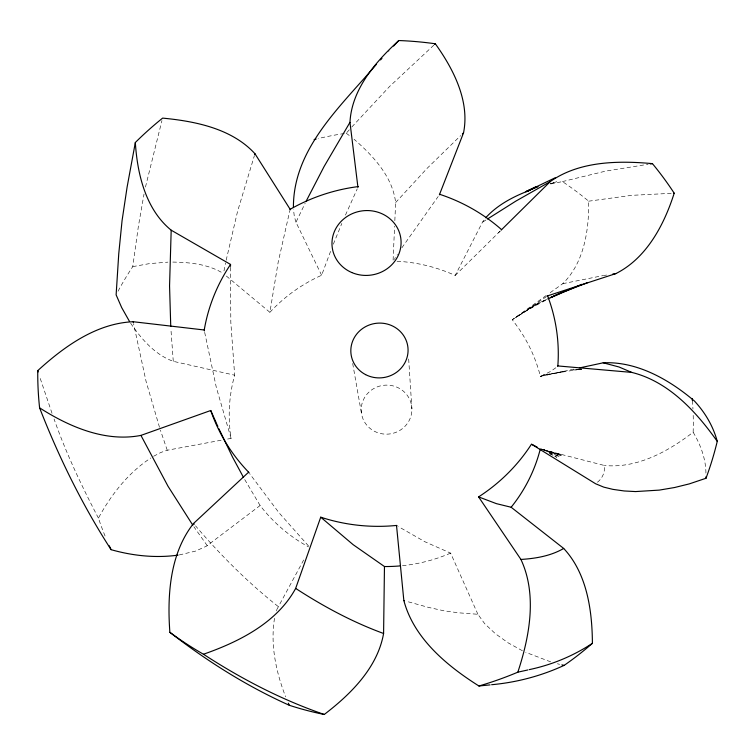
<?xml version="1.0" encoding="UTF-8"?>
<svg xmlns="http://www.w3.org/2000/svg" width="755" height="755" viewBox="0 0 755 755"><rect width="100%" height="100%" fill="white"/><g stroke="black" fill="none" stroke-linecap="round" stroke-linejoin="round"><path stroke-width="0.57" stroke-dasharray="3.77 2.83" d="M230.492 267.261L230.813 322.159L234.654 375.197A157.918 152.689 -6.8 0 0 231.087 438.391L225.103 439.504M393.1 260.154L394.601 226.17M394.837 220.696L395.639 202.538C392.553 176.538 373.017 155.7 354.086 139.269M118.035 291.251A304.916 295.139 -6.8 0 1 132.757 266.628L138.382 226.33L144.026 194.026M226.34 276.019L269.894 312.315L278.161 262.296L289.731 211.041M274.527 618.269C270.167 644.808 276.047 672.035 285.635 696.789M223.98 270.96L225.613 262.929M226.17 260.239L237.589 211.277L254.359 155.766M145.47 187.051L161.947 120.555M276.339 610.908L276.575 610.191M269.894 312.315A157.918 152.689 -6.8 0 1 321.621 275.264L331.19 249.707M276.745 609.719L304.341 558.757M333.332 244.195L341.845 223.433M345.46 215.109L357.275 188.778M321.621 275.264L295.979 222.244L305.162 203.199M397.055 261.249A157.918 152.689 -6.8 0 1 455.19 275.452L482.426 222.272L484.861 218.799M105.068 536.012A304.916 295.139 -6.8 0 1 98.424 518.109C111.183 494.629 128.312 472.715 150.877 457.964M394.733 258.569L395.403 257.549M397.083 255.001L397.423 254.492M394.063 259.578L394.393 259.069M401.868 247.8L438.174 196.508M349.329 129.775L346.215 133.248A304.916 295.139 -6.8 0 0 318.082 138.59M351.83 126.972L389.637 86.429L433.785 45.206M395.639 202.538L427.037 168.412L460.654 135.617M388.466 51.472L389.193 50.698M455.19 275.452L500.103 231.153M498.602 232.615L500.216 231.03M597.431 482.247C602.547 478.274 605.236 471.884 604.33 465.467L544.336 450.055M550.197 292.666L562.777 283.682C584.172 262.636 589.108 229.935 588.664 201.189A304.916 295.139 -6.8 0 0 562.437 181.587L550.14 184.088M555.84 367.76L550.669 371.394L542.958 375.235M693.194 415.354A304.916 295.139 -6.8 0 1 693.147 432.219C668.194 451.499 636.918 468.732 604.33 465.467M179.265 554.944L195.488 551.122L206.389 546.205L260.116 505.52A157.918 152.689 -6.8 0 0 308.512 546.875M546.544 296.555L518.289 315.845M546.261 295.479L512.239 319.771A157.918 152.689 -6.8 0 1 540.401 376.358L564.58 371.375L543.119 375.15L581.577 368.987M515.986 317.355L516.562 316.977M517.137 316.6L518.005 316.034M514.844 318.1L512.239 319.771L534.502 305.199L516.854 316.789L539.863 302.67L526.084 310.692L546.441 299.848M485.984 219.988L482.426 222.272M153.595 456.275L160.777 452.5L167.242 450.244L223.112 439.872M546.686 299.386L534.965 304.737L546.365 299.565M542.619 375.386L540.401 376.358L574.772 368.94M550.319 183.767L556.671 181.747L550.046 183.852M562.437 181.587L605.774 171.092L648.092 164.288M132.757 266.628L149.415 263.627L167.884 262.145M562.777 283.682L603.085 275.603M603.481 275.547L606.68 275.046M588.664 201.189L631.605 195.347L672.177 193.289M580.482 369.072L573.592 369.978L581.624 369.478M581.737 368.997L578.321 369.101L581.718 369.138M172.801 262.07C189.779 262.4 207.889 264.071 222.716 273.102M522.441 650.763L508.285 642.93L495.573 633.87L484.729 623.743L477.896 614.277L458.511 612.805L444.044 610.823L428.444 607.388L405.86 601.15M130.653 323.234C141.345 338.938 154.869 354.727 173.272 361.324L234.654 375.197M557.388 663.758L559.625 664.324M543.638 449.801L561.616 454.491M541.382 449.244L561.484 455.142L541.005 448.961L561.144 455.737L543.506 449.631M550.697 661.871L525.697 652.311M477.896 614.277L450.603 553.122L424.971 541.779L398.47 526.641M543.44 449.923L559.748 456.775L543.147 449.64M549.716 453.595L556.794 457.256L549.47 453.462M346.215 133.248L349.405 135.598M278.085 606.435C247.885 582.473 220.507 555.189 195.536 525.839M308.484 545.912L278.954 512.711L249.594 473.593M207.238 545.667L193.893 526.763M260.116 505.52L244.337 478.897M693.147 432.219C700.621 444.827 705.925 458.917 705.934 473.734M98.424 518.109C81.663 486.012 66.062 453.217 54.067 419.016M295.979 222.244L294.308 216.402L293.487 209.286M167.242 450.244L160.4 430.105M52.038 413.334L39.751 377.038M231.087 438.391L216.279 387.249L204.577 331.87M159.494 427.302L146.074 381.417L133.644 323.952M352.689 363.504L361.777 415.118M173.272 361.324L170.866 328.472M408.672 358.984L411.9 408.965A25.377 24.528 -6.8 0 1 374.301 431.218A25.377 24.528 -6.8 0 1 373.442 388.74A25.377 24.528 -6.8 0 1 411.9 408.965M692.42 400.669A304.916 295.139 -6.8 0 1 692.948 409.05M450.603 553.122A157.918 152.689 -6.8 0 1 402.462 565.684"/><path stroke-width="1.13" d="M706.01 476.754L705.991 478.264L689.334 483.88L674.602 487.513L659.294 490.108L635.568 491.571L624.215 490.967L612.928 489.372L603.774 487.135L595.62 483.766L531.473 444.185A178.293 170.526 -6.8 0 1 478.594 496.894L520.931 559.446C537.39 594.77 529.538 636.635 517.845 672.167A344.374 329.812 -6.8 0 1 478.925 685.993C447.026 665.853 413.91 638.522 403.84 600.527L396.517 525.442A178.293 170.526 -6.8 0 1 320.724 517.184L295.658 588.409C277.01 622.752 238.957 641.863 203.463 654.236A344.374 329.812 -6.8 0 1 169.866 632.312C167.166 595.44 169.752 553.679 193.525 523.489L248.612 472.186A178.293 170.526 -6.8 0 1 210.749 410.503L140.94 435.399C105.351 442.383 69.016 426.717 39.6 407.851A344.374 329.812 -6.8 0 1 37.759 370.63C64.033 346.639 96.385 323.253 133.239 321.734L204.237 329.992L204.407 330.926M169.866 632.312C206.832 660.974 246.564 686.097 289.297 705.274A304.916 295.139 -6.8 0 0 324.254 714.466C350.735 694.27 377.604 667.628 383.587 633.483L384.465 566.533L353.142 544.676L320.724 517.184M491.618 684.709C516.703 682.435 541.269 675.933 564.136 665.372A304.916 295.139 -6.8 0 0 592.401 643.317C592.203 610.427 587.022 573.489 563.702 548.451L511.144 507.247L496.394 503.642L478.594 496.894M230.511 266.326L230.549 264.439L171.187 230.19C145.621 209.399 137.316 173.933 135.334 142.506A344.374 329.812 -6.8 0 1 162.627 118.11C195.234 121.244 231.936 128.529 255.001 153.784L290.156 209.314L289.939 210.173M171.187 230.19L169.554 285.881L170.753 326.5M135.334 142.506L127.104 187.108L122.055 220.705L118.752 253.765L116.128 294.875L121.697 307.615L129.558 321.545M439.363 194.875L463.542 132.833C469.931 100.953 453.34 68.969 435.333 43.781A344.374 329.812 -6.8 0 0 398.791 40.534C375.556 61.825 351.632 89.326 349.971 122.338L357.936 187.315M501.216 230.039L550.291 181.559C579.481 161.013 618.213 160.541 652.424 163.627A344.374 329.812 -6.8 0 1 674.196 193.195C664.183 224.707 646.648 258.182 615.872 273.593L547.318 295.96M254.68 154.775L255.001 153.784M305.917 201.651L324.112 166.496L349.971 122.338M376.273 64.486C341.109 106.153 293.053 148.48 293.421 207.549M485.71 217.761C497.62 204.68 513.825 196.328 530.18 190.166M547.573 295.762A178.293 170.526 -6.8 0 1 557.841 365.939L557.558 366.232M381.954 58.39L380.529 59.919M398.791 40.534L393.6 46.046M463.542 132.833L462.381 133.946M434.559 44.498L435.333 43.781M592.401 643.317C573.224 656.001 551.745 664.872 529.255 669.628M487.513 218.997L515.835 201.123L550.291 181.559M563.702 548.451C550.725 555.982 535.72 558.521 520.931 559.446M536.258 186.683L526.82 191.383L555.161 177.774M535.437 187.127L525.744 191.761L537.947 186.523L528.009 190.836M587.494 282.672L560.54 293.053L550.518 297.678L581.831 284.324M547.752 298.895L560.54 293.053M527.868 669.959L517.845 672.167M579.68 367.883L603.217 362.806C637.116 361.192 669.44 379.774 694.421 401.009C705.066 412.485 713.192 426.197 717.25 441.354A344.374 329.812 -6.8 0 1 705.991 478.264M615.872 273.593L612.683 274.122M652.424 163.627L650.253 163.967M178.048 555.133C155.681 558.228 132.729 555.822 111.079 549.668C82.333 505.057 58.843 457.275 39.6 407.851M490.07 684.889L478.925 685.993M673.526 193.223L674.196 193.195M557.841 365.939L631.661 372.385C668.43 381.35 696.185 411.56 717.25 441.354M561.88 664.862L564.136 665.372M603.217 362.806L619.015 366.987L631.661 372.385M403.84 600.527L404.51 600.735M324.254 714.466C281.53 699.772 241.279 678.849 203.463 654.236M383.587 633.483C352.538 622.129 323.338 606.397 295.658 588.409M537.107 447.054L536.163 446.573M535.748 446.375L534.682 445.827M534.106 445.535L531.756 444.327M396.517 525.442L397.007 525.744M540.193 448.857L540.306 448.97A157.918 152.689 -6.8 0 1 511.144 507.247M193.525 523.489L194.195 524.272M248.612 472.186L249.103 472.894M192.827 525.206L168.016 486.248L140.94 435.399M243.544 477.5L232.597 457.209L219.762 430.51M219.007 428.878L219.384 429.699M217.506 425.593L217.874 426.424M216.751 423.942L217.129 424.772M216.374 423.121L210.749 410.503M288.334 703.179L289.297 705.274M37.759 370.63L38.156 371.913M133.239 321.734L133.437 322.847M692.241 398.574A304.916 295.139 -6.8 0 1 692.42 400.669M111.079 549.668A304.916 295.139 -6.8 0 1 109.286 545.79M314.108 139.562A304.916 295.139 -6.8 0 1 316.09 139.071M400.348 565.891A157.918 152.689 -6.8 0 1 384.465 566.533M204.237 329.992A178.293 170.526 -6.8 0 1 230.549 264.439M290.156 209.314A178.293 170.526 -6.8 0 1 358.276 186.579M439.759 194.328A178.293 170.526 -6.8 0 1 501.594 229.662M365.599 374.622A28.643 27.388 -6.8 0 0 408.068 349.688A28.643 27.388 -6.8 0 0 364.665 327.179A28.643 27.388 -6.8 0 0 365.599 374.622M351.736 272.517A34.588 32.399 -6.9 0 0 400.981 239.854A34.588 32.399 -6.9 0 0 346.885 216.6A34.588 32.399 -6.9 0 0 351.736 272.517"/></g></svg>
